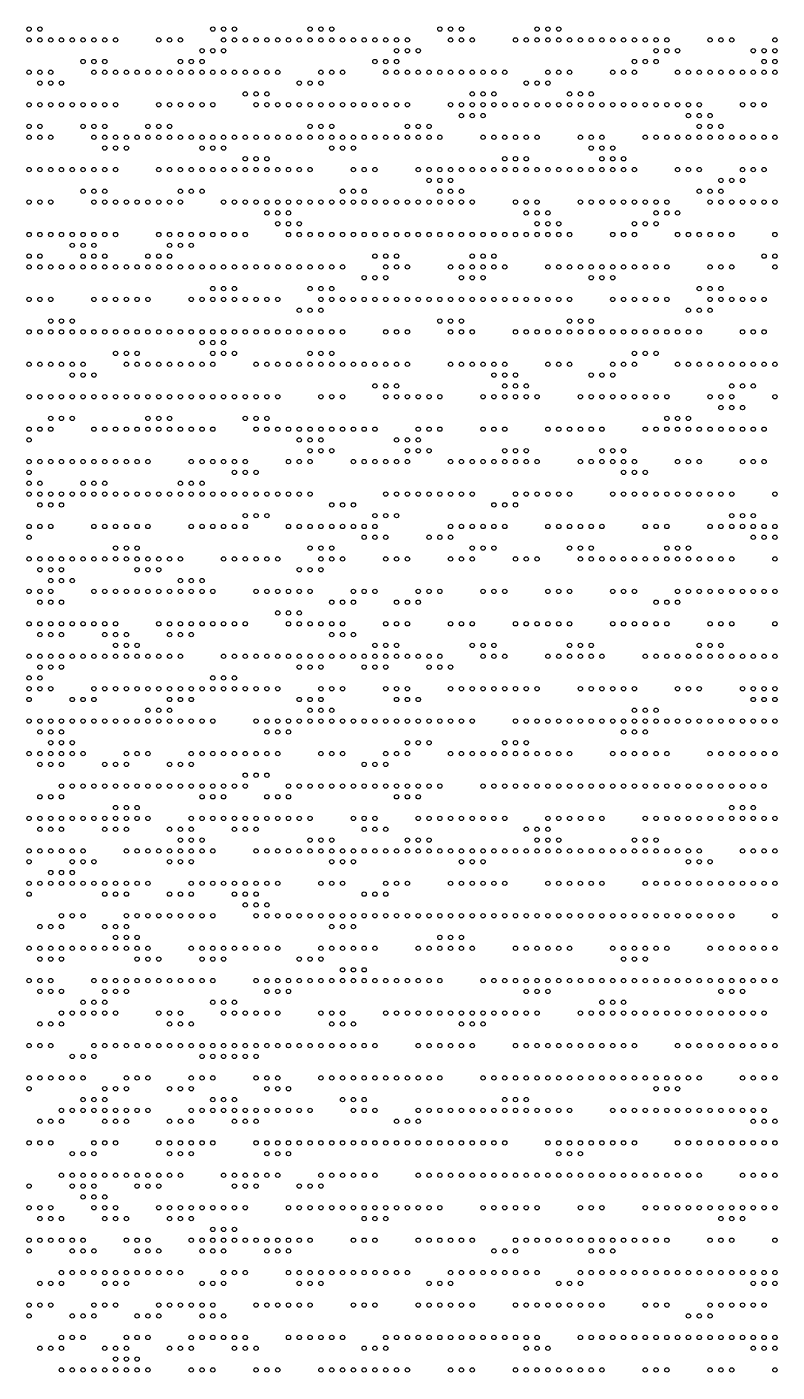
# Model space of a CAD drawing. Header units: millimetres. Extents: x 0 to 280, y 1 to 500.
# Drawn here: x 69.8 to 139.2, y 0.8 to 125.2 of the extents above; entities that cross this region are included whole.
import ezdxf

# ---------------------------------------------------------------- set-up
doc = ezdxf.new("R2010")
doc.units = ezdxf.units.MM
doc.layers.get('0').update_dxf_attribs({"linetype": 'CONTINUOUS'})

msp = doc.modelspace()

# ---------------------------------------------------------------- linework, layer by layer
for centre in [(70, 125), (71, 125), (87, 125), (88, 125), (89, 125), (96, 125), (97, 125), (98, 125), (108, 125), (109, 125), (110, 125), (117, 125), (118, 125), (119, 125), (70, 124), (71, 124), (72, 124), (73, 124), (74, 124), (75, 124), (76, 124), (77, 124), (78, 124), (82, 124), (83, 124), (84, 124), (86, 123), (87, 123), (88, 124), (88, 123), (89, 124), (90, 124), (91, 124), (92, 124), (93, 124), (94, 124), (95, 124), (96, 124), (97, 124), (98, 124), (99, 124), (100, 124), (101, 124), (102, 124), (103, 124), (104, 124), (104, 123), (105, 124), (105, 123), (106, 123), (109, 124), (110, 124), (111, 124), (115, 124), (116, 124), (117, 124), (118, 124), (119, 124), (120, 124), (121, 124), (122, 124), (123, 124), (124, 124), (125, 124), (126, 124), (127, 124), (128, 124), (128, 123), (129, 124), (129, 123), (130, 123), (133, 124), (134, 124), (135, 124), (137, 123), (138, 123), (139, 124), (139, 123), (75, 122), (76, 122), (77, 122), (84, 122), (85, 122), (86, 122), (102, 122), (103, 122), (104, 122), (126, 122), (127, 122), (128, 122), (138, 122), (139, 122), (70, 121), (71, 121), (72, 121), (76, 121), (77, 121), (78, 121), (79, 121), (80, 121), (81, 121), (82, 121), (83, 121), (84, 121), (85, 121), (86, 121), (87, 121), (88, 121), (89, 121), (90, 121), (91, 121), (92, 121), (93, 121), (97, 121), (98, 121), (99, 121), (103, 121), (104, 121), (105, 121), (106, 121), (107, 121), (108, 121), (109, 121), (110, 121), (111, 121), (112, 121), (113, 121), (114, 121), (118, 121), (119, 121), (120, 121), (124, 121), (125, 121), (126, 121), (130, 121), (131, 121), (132, 121), (133, 121), (134, 121), (135, 121), (136, 121), (137, 121), (138, 121), (139, 121), (71, 120), (72, 120), (73, 120), (95, 120), (96, 120), (97, 120), (116, 120), (117, 120), (118, 120), (70, 118), (71, 118), (72, 118), (73, 118), (74, 118), (75, 118), (76, 118), (77, 118), (78, 118), (82, 118), (83, 118), (84, 118), (85, 118), (86, 118), (87, 118), (90, 119), (91, 119), (91, 118), (92, 119), (92, 118), (93, 118), (94, 118), (95, 118), (96, 118), (97, 118), (98, 118), (99, 118), (100, 118), (101, 118), (102, 118), (103, 118), (104, 118), (105, 118), (109, 118), (110, 118), (111, 119), (111, 118), (112, 119), (112, 118), (113, 119), (113, 118), (114, 118), (115, 118), (116, 118), (117, 118), (118, 118), (119, 118), (120, 119), (120, 118), (121, 119), (121, 118), (122, 119), (122, 118), (123, 118), (124, 118), (125, 118), (126, 118), (127, 118), (128, 118), (129, 118), (130, 118), (131, 118), (132, 118), (136, 118), (137, 118), (138, 118), (110, 117), (111, 117), (112, 117), (131, 117), (132, 117), (133, 117), (70, 116), (71, 116), (75, 116), (76, 116), (77, 116), (81, 116), (82, 116), (83, 116), (96, 116), (97, 116), (98, 116), (105, 116), (106, 116), (107, 116), (132, 116), (133, 116), (134, 116), (70, 115), (71, 115), (72, 115), (76, 115), (77, 115), (78, 115), (79, 115), (80, 115), (81, 115), (82, 115), (83, 115), (84, 115), (85, 115), (86, 115), (87, 115), (88, 115), (89, 115), (90, 115), (91, 115), (92, 115), (93, 115), (94, 115), (95, 115), (96, 115), (97, 115), (98, 115), (99, 115), (100, 115), (101, 115), (102, 115), (103, 115), (104, 115), (105, 115), (106, 115), (107, 115), (108, 115), (112, 115), (113, 115), (114, 115), (115, 115), (116, 115), (117, 115), (121, 115), (122, 115), (123, 115), (127, 115), (128, 115), (129, 115), (130, 115), (131, 115), (132, 115), (133, 115), (134, 115), (135, 115), (136, 115), (137, 115), (138, 115), (139, 115), (77, 114), (78, 114), (79, 114), (86, 114), (87, 114), (88, 114), (98, 114), (99, 114), (100, 114), (122, 114), (123, 114), (124, 114), (70, 112), (71, 112), (72, 112), (73, 112), (74, 112), (75, 112), (76, 112), (77, 112), (78, 112), (82, 112), (83, 112), (84, 112), (85, 112), (86, 112), (87, 112), (88, 112), (89, 112), (90, 113), (90, 112), (91, 113), (91, 112), (92, 113), (92, 112), (93, 112), (94, 112), (95, 112), (96, 112), (100, 112), (101, 112), (102, 112), (106, 112), (107, 112), (108, 112), (109, 112), (110, 112), (111, 112), (112, 112), (113, 112), (114, 113), (114, 112), (115, 113), (115, 112), (116, 113), (116, 112), (117, 112), (118, 112), (119, 112), (120, 112), (121, 112), (122, 112), (123, 113), (123, 112), (124, 113), (124, 112), (125, 113), (125, 112), (126, 112), (130, 112), (131, 112), (132, 112), (136, 112), (137, 112), (138, 112), (107, 111), (108, 111), (109, 111), (134, 111), (135, 111), (136, 111), (75, 110), (76, 110), (77, 110), (84, 110), (85, 110), (86, 110), (99, 110), (100, 110), (101, 110), (108, 110), (109, 110), (110, 110), (132, 110), (133, 110), (134, 110), (70, 109), (71, 109), (72, 109), (76, 109), (77, 109), (78, 109), (79, 109), (80, 109), (81, 109), (82, 109), (83, 109), (84, 109), (88, 109), (89, 109), (90, 109), (91, 109), (92, 109), (93, 109), (94, 109), (95, 109), (96, 109), (97, 109), (98, 109), (99, 109), (100, 109), (101, 109), (102, 109), (103, 109), (104, 109), (105, 109), (106, 109), (107, 109), (108, 109), (109, 109), (110, 109), (111, 109), (115, 109), (116, 109), (117, 109), (121, 109), (122, 109), (123, 109), (124, 109), (125, 109), (126, 109), (127, 109), (128, 109), (129, 109), (133, 109), (134, 109), (135, 109), (136, 109), (137, 109), (138, 109), (139, 109), (92, 108), (93, 108), (93, 107), (94, 108), (94, 107), (95, 107), (116, 108), (117, 108), (117, 107), (118, 108), (118, 107), (119, 107), (126, 107), (127, 107), (128, 108), (128, 107), (129, 108), (130, 108), (70, 106), (71, 106), (72, 106), (73, 106), (74, 106), (75, 106), (76, 106), (77, 106), (78, 106), (82, 106), (83, 106), (84, 106), (85, 106), (86, 106), (87, 106), (88, 106), (89, 106), (90, 106), (94, 106), (95, 106), (96, 106), (97, 106), (98, 106), (99, 106), (100, 106), (101, 106), (102, 106), (103, 106), (104, 106), (105, 106), (106, 106), (107, 106), (108, 106), (109, 106), (110, 106), (111, 106), (112, 106), (113, 106), (114, 106), (115, 106), (116, 106), (117, 106), (118, 106), (119, 106), (120, 106), (124, 106), (125, 106), (126, 106), (130, 106), (131, 106), (132, 106), (133, 106), (134, 106), (135, 106), (139, 106), (74, 105), (75, 105), (76, 105), (83, 105), (84, 105), (85, 105), (70, 104), (71, 104), (75, 104), (76, 104), (77, 104), (81, 104), (82, 104), (83, 104), (102, 104), (103, 104), (104, 104), (111, 104), (112, 104), (113, 104), (138, 104), (139, 104), (70, 103), (71, 103), (72, 103), (73, 103), (74, 103), (75, 103), (76, 103), (77, 103), (78, 103), (79, 103), (80, 103), (81, 103), (82, 103), (83, 103), (84, 103), (85, 103), (86, 103), (87, 103), (88, 103), (89, 103), (90, 103), (91, 103), (92, 103), (93, 103), (94, 103), (95, 103), (96, 103), (97, 103), (98, 103), (99, 103), (101, 102), (102, 102), (103, 103), (103, 102), (104, 103), (105, 103), (109, 103), (110, 103), (110, 102), (111, 103), (111, 102), (112, 103), (112, 102), (113, 103), (114, 103), (118, 103), (119, 103), (120, 103), (121, 103), (122, 103), (122, 102), (123, 103), (123, 102), (124, 103), (124, 102), (125, 103), (126, 103), (127, 103), (128, 103), (129, 103), (133, 103), (134, 103), (135, 103), (139, 103), (87, 101), (88, 101), (89, 101), (96, 101), (97, 101), (98, 101), (132, 101), (133, 101), (134, 101), (70, 100), (71, 100), (72, 100), (76, 100), (77, 100), (78, 100), (79, 100), (80, 100), (81, 100), (85, 100), (86, 100), (87, 100), (88, 100), (89, 100), (90, 100), (91, 100), (92, 100), (93, 100), (97, 100), (98, 100), (99, 100), (100, 100), (101, 100), (102, 100), (103, 100), (104, 100), (105, 100), (106, 100), (107, 100), (108, 100), (109, 100), (110, 100), (111, 100), (112, 100), (113, 100), (114, 100), (115, 100), (116, 100), (117, 100), (118, 100), (119, 100), (120, 100), (124, 100), (125, 100), (126, 100), (127, 100), (128, 100), (129, 100), (133, 100), (134, 100), (135, 100), (136, 100), (137, 100), (138, 100), (95, 99), (96, 99), (97, 99), (131, 99), (132, 99), (133, 99), (70, 97), (71, 97), (72, 98), (72, 97), (73, 98), (73, 97), (74, 98), (74, 97), (75, 97), (76, 97), (77, 97), (78, 97), (79, 97), (80, 97), (81, 97), (82, 97), (83, 97), (84, 97), (85, 97), (86, 97), (87, 97), (88, 97), (89, 97), (90, 97), (91, 97), (92, 97), (93, 97), (94, 97), (95, 97), (96, 97), (97, 97), (98, 97), (99, 97), (103, 97), (104, 97), (105, 97), (108, 98), (109, 98), (109, 97), (110, 98), (110, 97), (111, 97), (115, 97), (116, 97), (117, 97), (118, 97), (119, 97), (120, 98), (120, 97), (121, 98), (121, 97), (122, 98), (122, 97), (123, 97), (124, 97), (125, 97), (126, 97), (127, 97), (128, 97), (129, 97), (130, 97), (131, 97), (132, 97), (136, 97), (137, 97), (138, 97), (86, 96), (87, 96), (88, 96), (78, 95), (79, 95), (80, 95), (87, 95), (88, 95), (89, 95), (96, 95), (97, 95), (98, 95), (126, 95), (127, 95), (128, 95), (70, 94), (71, 94), (72, 94), (73, 94), (74, 94), (75, 94), (79, 94), (80, 94), (81, 94), (82, 94), (83, 94), (84, 94), (85, 94), (86, 94), (87, 94), (91, 94), (92, 94), (93, 94), (94, 94), (95, 94), (96, 94), (97, 94), (98, 94), (99, 94), (100, 94), (101, 94), (102, 94), (103, 94), (104, 94), (105, 94), (109, 94), (110, 94), (111, 94), (112, 94), (113, 94), (114, 94), (118, 94), (119, 94), (120, 94), (124, 94), (125, 94), (126, 94), (130, 94), (131, 94), (132, 94), (133, 94), (134, 94), (135, 94), (136, 94), (137, 94), (138, 94), (139, 94), (74, 93), (75, 93), (76, 93), (102, 92), (103, 92), (104, 92), (113, 93), (114, 93), (114, 92), (115, 93), (115, 92), (116, 92), (122, 93), (123, 93), (124, 93), (135, 92), (136, 92), (137, 92), (70, 91), (71, 91), (72, 91), (73, 91), (74, 91), (75, 91), (76, 91), (77, 91), (78, 91), (79, 91), (80, 91), (81, 91), (82, 91), (83, 91), (84, 91), (85, 91), (86, 91), (87, 91), (88, 91), (89, 91), (90, 91), (91, 91), (92, 91), (93, 91), (97, 91), (98, 91), (99, 91), (103, 91), (104, 91), (105, 91), (106, 91), (107, 91), (108, 91), (112, 91), (113, 91), (114, 91), (115, 91), (116, 91), (117, 91), (121, 91), (122, 91), (123, 91), (124, 91), (125, 91), (126, 91), (127, 91), (128, 91), (129, 91), (133, 91), (134, 91), (135, 91), (139, 91), (134, 90), (135, 90), (136, 90), (72, 89), (73, 89), (74, 89), (81, 89), (82, 89), (83, 89), (90, 89), (91, 89), (92, 89), (129, 89), (130, 89), (131, 89), (70, 88), (70, 87), (71, 88), (72, 88), (76, 88), (77, 88), (78, 88), (79, 88), (80, 88), (81, 88), (82, 88), (83, 88), (84, 88), (85, 88), (86, 88), (87, 88), (91, 88), (92, 88), (93, 88), (94, 88), (95, 88), (95, 87), (96, 88), (96, 87), (97, 88), (97, 87), (98, 88), (99, 88), (100, 88), (101, 88), (102, 88), (104, 87), (105, 87), (106, 88), (106, 87), (107, 88), (108, 88), (112, 88), (113, 88), (114, 88), (118, 88), (119, 88), (120, 88), (121, 88), (122, 88), (123, 88), (127, 88), (128, 88), (129, 88), (130, 88), (131, 88), (132, 88), (133, 88), (134, 88), (135, 88), (136, 88), (137, 88), (138, 88), (96, 86), (97, 86), (98, 86), (105, 86), (106, 86), (107, 86), (114, 86), (115, 86), (116, 86), (123, 86), (124, 86), (125, 86), (70, 85), (71, 85), (72, 85), (73, 85), (74, 85), (75, 85), (76, 85), (77, 85), (78, 85), (79, 85), (80, 85), (81, 85), (85, 85), (86, 85), (87, 85), (88, 85), (89, 85), (90, 85), (94, 85), (95, 85), (96, 85), (100, 85), (101, 85), (102, 85), (103, 85), (104, 85), (105, 85), (109, 85), (110, 85), (111, 85), (112, 85), (113, 85), (114, 85), (115, 85), (116, 85), (117, 85), (121, 85), (122, 85), (123, 85), (124, 85), (125, 85), (126, 85), (130, 85), (131, 85), (132, 85), (136, 85), (137, 85), (138, 85), (70, 84), (89, 84), (90, 84), (91, 84), (125, 84), (126, 84), (127, 84), (70, 83), (70, 82), (71, 83), (71, 82), (72, 82), (73, 82), (74, 82), (75, 83), (75, 82), (76, 83), (76, 82), (77, 83), (77, 82), (78, 82), (79, 82), (80, 82), (81, 82), (82, 82), (83, 82), (84, 83), (84, 82), (85, 83), (85, 82), (86, 83), (86, 82), (87, 82), (88, 82), (89, 82), (90, 82), (91, 82), (92, 82), (93, 82), (94, 82), (95, 82), (96, 82), (103, 82), (104, 82), (105, 82), (106, 82), (107, 82), (108, 82), (109, 82), (110, 82), (111, 82), (115, 82), (116, 82), (117, 82), (118, 82), (119, 82), (120, 82), (124, 82), (125, 82), (126, 82), (127, 82), (128, 82), (129, 82), (130, 82), (131, 82), (132, 82), (133, 82), (134, 82), (135, 82), (139, 82), (71, 81), (72, 81), (73, 81), (98, 81), (99, 81), (100, 81), (113, 81), (114, 81), (115, 81), (90, 80), (91, 80), (92, 80), (102, 80), (103, 80), (104, 80), (135, 80), (136, 80), (137, 80), (70, 79), (71, 79), (72, 79), (76, 79), (77, 79), (78, 79), (79, 79), (80, 79), (81, 79), (85, 79), (86, 79), (87, 79), (88, 79), (89, 79), (90, 79), (94, 79), (95, 79), (96, 79), (97, 79), (98, 79), (99, 79), (100, 79), (101, 79), (102, 79), (109, 79), (110, 79), (111, 79), (112, 79), (113, 79), (114, 79), (118, 79), (119, 79), (120, 79), (121, 79), (122, 79), (123, 79), (127, 79), (128, 79), (129, 79), (133, 79), (134, 79), (135, 79), (136, 79), (137, 79), (138, 79), (139, 79), (70, 78), (78, 77), (79, 77), (80, 77), (96, 77), (97, 77), (98, 77), (101, 78), (102, 78), (103, 78), (107, 78), (108, 78), (109, 78), (111, 77), (112, 77), (113, 77), (120, 77), (121, 77), (122, 77), (129, 77), (130, 77), (131, 77), (137, 78), (138, 78), (139, 78), (70, 76), (71, 76), (72, 76), (73, 76), (74, 76), (75, 76), (76, 76), (77, 76), (78, 76), (79, 76), (80, 76), (81, 76), (82, 76), (83, 76), (84, 76), (88, 76), (89, 76), (90, 76), (91, 76), (92, 76), (93, 76), (97, 76), (98, 76), (99, 76), (103, 76), (104, 76), (105, 76), (109, 76), (110, 76), (111, 76), (115, 76), (116, 76), (117, 76), (121, 76), (122, 76), (123, 76), (124, 76), (125, 76), (126, 76), (127, 76), (128, 76), (129, 76), (130, 76), (131, 76), (132, 76), (133, 76), (134, 76), (135, 76), (139, 76), (71, 75), (72, 75), (73, 75), (80, 75), (81, 75), (82, 75), (95, 75), (96, 75), (97, 75), (72, 74), (73, 74), (74, 74), (84, 74), (85, 74), (86, 74), (70, 73), (71, 73), (71, 72), (72, 73), (72, 72), (73, 72), (76, 73), (77, 73), (78, 73), (79, 73), (80, 73), (81, 73), (82, 73), (83, 73), (84, 73), (85, 73), (86, 73), (87, 73), (91, 73), (92, 73), (93, 73), (94, 73), (95, 73), (96, 73), (98, 72), (99, 72), (100, 73), (100, 72), (101, 73), (102, 73), (104, 72), (105, 72), (106, 73), (106, 72), (107, 73), (108, 73), (112, 73), (113, 73), (114, 73), (118, 73), (119, 73), (120, 73), (124, 73), (125, 73), (126, 73), (128, 72), (129, 72), (130, 73), (130, 72), (131, 73), (132, 73), (133, 73), (134, 73), (135, 73), (136, 73), (137, 73), (138, 73), (139, 73), (93, 71), (94, 71), (95, 71), (70, 70), (71, 70), (72, 70), (73, 70), (74, 70), (75, 70), (76, 70), (77, 70), (78, 70), (82, 70), (83, 70), (84, 70), (85, 70), (86, 70), (87, 70), (88, 70), (89, 70), (90, 70), (94, 70), (95, 70), (96, 70), (97, 70), (98, 70), (99, 70), (103, 70), (104, 70), (105, 70), (109, 70), (110, 70), (111, 70), (115, 70), (116, 70), (117, 70), (118, 70), (119, 70), (120, 70), (124, 70), (125, 70), (126, 70), (127, 70), (128, 70), (129, 70), (133, 70), (134, 70), (135, 70), (139, 70), (71, 69), (72, 69), (73, 69), (77, 69), (78, 69), (79, 69), (83, 69), (84, 69), (85, 69), (98, 69), (99, 69), (100, 69), (70, 67), (71, 67), (72, 67), (73, 67), (74, 67), (75, 67), (76, 67), (77, 67), (78, 68), (78, 67), (79, 68), (79, 67), (80, 68), (80, 67), (81, 67), (82, 67), (83, 67), (84, 67), (88, 67), (89, 67), (90, 67), (91, 67), (92, 67), (93, 67), (94, 67), (95, 67), (96, 67), (97, 67), (98, 67), (99, 67), (100, 67), (101, 67), (102, 68), (102, 67), (103, 68), (103, 67), (104, 68), (104, 67), (105, 67), (106, 67), (107, 67), (108, 67), (111, 68), (112, 68), (112, 67), (113, 68), (113, 67), (114, 67), (118, 67), (119, 67), (120, 68), (120, 67), (121, 68), (121, 67), (122, 68), (122, 67), (123, 67), (127, 67), (128, 67), (129, 67), (130, 67), (131, 67), (132, 68), (132, 67), (133, 68), (133, 67), (134, 68), (134, 67), (135, 67), (136, 67), (137, 67), (138, 67), (139, 67), (71, 66), (72, 66), (73, 66), (95, 66), (96, 66), (97, 66), (101, 66), (102, 66), (103, 66), (107, 66), (108, 66), (109, 66), (70, 65), (71, 65), (87, 65), (88, 65), (89, 65), (70, 64), (71, 64), (72, 64), (76, 64), (77, 64), (78, 64), (79, 64), (80, 64), (81, 64), (82, 64), (83, 64), (84, 64), (85, 64), (86, 64), (87, 64), (88, 64), (89, 64), (90, 64), (91, 64), (92, 64), (93, 64), (97, 64), (98, 64), (99, 64), (103, 64), (104, 64), (105, 64), (109, 64), (110, 64), (111, 64), (112, 64), (113, 64), (114, 64), (115, 64), (116, 64), (117, 64), (121, 64), (122, 64), (123, 64), (124, 64), (125, 64), (126, 64), (130, 64), (131, 64), (132, 64), (136, 64), (137, 64), (138, 64), (139, 64), (70, 63), (74, 63), (75, 63), (76, 63), (81, 62), (82, 62), (83, 63), (83, 62), (84, 63), (85, 63), (95, 63), (96, 63), (96, 62), (97, 63), (97, 62), (98, 62), (104, 63), (105, 63), (106, 63), (126, 62), (127, 62), (128, 62), (137, 63), (138, 63), (139, 63), (70, 61), (71, 61), (72, 61), (73, 61), (74, 61), (75, 61), (76, 61), (77, 61), (78, 61), (79, 61), (80, 61), (81, 61), (82, 61), (83, 61), (84, 61), (85, 61), (86, 61), (87, 61), (91, 61), (92, 61), (93, 61), (94, 61), (95, 61), (96, 61), (97, 61), (98, 61), (99, 61), (100, 61), (101, 61), (102, 61), (103, 61), (104, 61), (105, 61), (106, 61), (107, 61), (108, 61), (109, 61), (110, 61), (111, 61), (115, 61), (116, 61), (117, 61), (118, 61), (119, 61), (120, 61), (121, 61), (122, 61), (123, 61), (124, 61), (125, 61), (126, 61), (127, 61), (128, 61), (129, 61), (130, 61), (131, 61), (132, 61), (133, 61), (134, 61), (135, 61), (136, 61), (137, 61), (138, 61), (139, 61), (71, 60), (72, 60), (73, 60), (92, 60), (93, 60), (94, 60), (125, 60), (126, 60), (127, 60), (72, 59), (73, 59), (74, 59), (105, 59), (106, 59), (107, 59), (114, 59), (115, 59), (116, 59), (70, 58), (71, 58), (72, 58), (73, 58), (74, 58), (75, 58), (79, 58), (80, 58), (81, 58), (85, 58), (86, 58), (87, 58), (88, 58), (89, 58), (90, 58), (91, 58), (92, 58), (93, 58), (97, 58), (98, 58), (99, 58), (103, 58), (104, 58), (105, 58), (109, 58), (110, 58), (111, 58), (112, 58), (113, 58), (114, 58), (115, 58), (116, 58), (117, 58), (118, 58), (119, 58), (120, 58), (124, 58), (125, 58), (126, 58), (127, 58), (128, 58), (129, 58), (133, 58), (134, 58), (135, 58), (136, 58), (137, 58), (138, 58), (139, 58), (71, 57), (72, 57), (73, 57), (77, 57), (78, 57), (79, 57), (83, 57), (84, 57), (85, 57), (90, 56), (91, 56), (92, 56), (101, 57), (102, 57), (103, 57), (73, 55), (74, 55), (75, 55), (76, 55), (77, 55), (78, 55), (79, 55), (80, 55), (81, 55), (82, 55), (83, 55), (84, 55), (85, 55), (86, 55), (87, 55), (88, 55), (89, 55), (90, 55), (94, 55), (95, 55), (96, 55), (97, 55), (98, 55), (99, 55), (100, 55), (101, 55), (102, 55), (103, 55), (104, 55), (105, 55), (106, 55), (107, 55), (108, 55), (112, 55), (113, 55), (114, 55), (115, 55), (116, 55), (117, 55), (118, 55), (119, 55), (120, 55), (121, 55), (122, 55), (123, 55), (124, 55), (125, 55), (126, 55), (127, 55), (128, 55), (129, 55), (130, 55), (131, 55), (132, 55), (133, 55), (134, 55), (135, 55), (136, 55), (137, 55), (138, 55), (71, 54), (72, 54), (73, 54), (86, 54), (87, 54), (88, 54), (92, 54), (93, 54), (94, 54), (104, 54), (105, 54), (106, 54), (78, 53), (79, 53), (80, 53), (135, 53), (136, 53), (137, 53), (70, 52), (71, 52), (71, 51), (72, 52), (72, 51), (73, 52), (73, 51), (74, 52), (75, 52), (76, 52), (77, 52), (77, 51), (78, 52), (78, 51), (79, 52), (79, 51), (80, 52), (81, 52), (83, 51), (84, 51), (85, 52), (85, 51), (86, 52), (87, 52), (88, 52), (89, 52), (89, 51), (90, 52), (90, 51), (91, 52), (91, 51), (92, 52), (93, 52), (94, 52), (95, 52), (96, 52), (100, 52), (101, 52), (101, 51), (102, 52), (102, 51), (103, 51), (106, 52), (107, 52), (108, 52), (109, 52), (110, 52), (111, 52), (112, 52), (113, 52), (114, 52), (116, 51), (117, 51), (118, 52), (118, 51), (119, 52), (120, 52), (121, 52), (122, 52), (123, 52), (127, 52), (128, 52), (129, 52), (130, 52), (131, 52), (132, 52), (133, 52), (134, 52), (135, 52), (136, 52), (137, 52), (138, 52), (139, 52), (84, 50), (85, 50), (86, 50), (96, 50), (97, 50), (98, 50), (105, 50), (106, 50), (107, 50), (117, 50), (118, 50), (119, 50), (126, 50), (127, 50), (128, 50), (70, 49), (71, 49), (72, 49), (73, 49), (74, 49), (75, 49), (79, 49), (80, 49), (81, 49), (82, 49), (83, 49), (84, 49), (85, 49), (86, 49), (87, 49), (91, 49), (92, 49), (93, 49), (94, 49), (95, 49), (96, 49), (97, 49), (98, 49), (99, 49), (100, 49), (101, 49), (102, 49), (103, 49), (104, 49), (105, 49), (106, 49), (107, 49), (108, 49), (109, 49), (110, 49), (111, 49), (112, 49), (113, 49), (114, 49), (115, 49), (116, 49), (117, 49), (118, 49), (119, 49), (120, 49), (121, 49), (122, 49), (123, 49), (124, 49), (125, 49), (126, 49), (127, 49), (128, 49), (129, 49), (130, 49), (131, 49), (132, 49), (136, 49), (137, 49), (138, 49), (139, 49), (70, 48), (74, 48), (75, 48), (76, 48), (83, 48), (84, 48), (85, 48), (98, 48), (99, 48), (100, 48), (110, 48), (111, 48), (112, 48), (131, 48), (132, 48), (133, 48), (70, 46), (71, 46), (72, 47), (72, 46), (73, 47), (73, 46), (74, 47), (74, 46), (75, 46), (76, 46), (77, 46), (78, 46), (79, 46), (80, 46), (81, 46), (85, 46), (86, 46), (87, 46), (88, 46), (89, 46), (90, 46), (91, 46), (92, 46), (93, 46), (97, 46), (98, 46), (99, 46), (103, 46), (104, 46), (105, 46), (109, 46), (110, 46), (111, 46), (112, 46), (113, 46), (114, 46), (118, 46), (119, 46), (120, 46), (121, 46), (122, 46), (123, 46), (127, 46), (128, 46), (129, 46), (130, 46), (131, 46), (132, 46), (133, 46), (134, 46), (135, 46), (136, 46), (137, 46), (138, 46), (139, 46), (70, 45), (77, 45), (78, 45), (79, 45), (83, 45), (84, 45), (85, 45), (89, 45), (90, 45), (91, 45), (101, 45), (102, 45), (103, 45), (90, 44), (91, 44), (92, 44), (73, 43), (74, 43), (75, 43), (79, 43), (80, 43), (81, 43), (82, 43), (83, 43), (84, 43), (85, 43), (86, 43), (87, 43), (91, 43), (92, 43), (93, 43), (94, 43), (95, 43), (96, 43), (97, 43), (98, 43), (99, 43), (100, 43), (101, 43), (102, 43), (103, 43), (104, 43), (105, 43), (106, 43), (107, 43), (108, 43), (109, 43), (110, 43), (111, 43), (112, 43), (113, 43), (114, 43), (115, 43), (116, 43), (117, 43), (118, 43), (119, 43), (120, 43), (121, 43), (122, 43), (123, 43), (124, 43), (125, 43), (126, 43), (127, 43), (128, 43), (129, 43), (130, 43), (131, 43), (132, 43), (133, 43), (134, 43), (135, 43), (139, 43), (71, 42), (72, 42), (73, 42), (77, 42), (78, 42), (78, 41), (79, 42), (79, 41), (80, 41), (98, 42), (99, 42), (100, 42), (108, 41), (109, 41), (110, 41), (70, 40), (71, 40), (72, 40), (73, 40), (74, 40), (75, 40), (76, 40), (77, 40), (78, 40), (79, 40), (80, 40), (81, 40), (85, 40), (86, 40), (87, 40), (88, 40), (89, 40), (90, 40), (91, 40), (92, 40), (93, 40), (97, 40), (98, 40), (99, 40), (100, 40), (101, 40), (102, 40), (106, 40), (107, 40), (108, 40), (109, 40), (110, 40), (111, 40), (115, 40), (116, 40), (117, 40), (118, 40), (119, 40), (120, 40), (124, 40), (125, 40), (126, 40), (127, 40), (128, 40), (129, 40), (133, 40), (134, 40), (135, 40), (136, 40), (137, 40), (138, 40), (139, 40), (71, 39), (72, 39), (73, 39), (80, 39), (81, 39), (82, 39), (86, 39), (87, 39), (88, 39), (95, 39), (96, 39), (97, 39), (125, 39), (126, 39), (127, 39), (99, 38), (100, 38), (101, 38), (70, 37), (71, 37), (71, 36), (72, 37), (72, 36), (73, 36), (76, 37), (77, 37), (77, 36), (78, 37), (78, 36), (79, 37), (79, 36), (80, 37), (81, 37), (82, 37), (83, 37), (84, 37), (85, 37), (86, 37), (87, 37), (91, 37), (92, 37), (92, 36), (93, 37), (93, 36), (94, 37), (94, 36), (95, 37), (96, 37), (97, 37), (98, 37), (99, 37), (100, 37), (101, 37), (102, 37), (103, 37), (104, 37), (105, 37), (106, 37), (107, 37), (108, 37), (112, 37), (113, 37), (114, 37), (115, 37), (116, 37), (116, 36), (117, 37), (117, 36), (118, 37), (118, 36), (119, 37), (120, 37), (121, 37), (122, 37), (123, 37), (124, 37), (125, 37), (126, 37), (127, 37), (128, 37), (129, 37), (130, 37), (131, 37), (132, 37), (133, 37), (134, 37), (134, 36), (135, 37), (135, 36), (136, 37), (136, 36), (137, 37), (138, 37), (139, 37), (75, 35), (76, 35), (77, 35), (87, 35), (88, 35), (89, 35), (123, 35), (124, 35), (125, 35), (73, 34), (74, 34), (75, 34), (76, 34), (77, 34), (78, 34), (82, 34), (83, 34), (84, 34), (88, 34), (89, 34), (90, 34), (91, 34), (92, 34), (93, 34), (97, 34), (98, 34), (99, 34), (103, 34), (104, 34), (105, 34), (106, 34), (107, 34), (108, 34), (109, 34), (110, 34), (111, 34), (112, 34), (113, 34), (114, 34), (115, 34), (116, 34), (117, 34), (121, 34), (122, 34), (123, 34), (124, 34), (125, 34), (126, 34), (127, 34), (128, 34), (129, 34), (130, 34), (131, 34), (132, 34), (133, 34), (134, 34), (135, 34), (136, 34), (137, 34), (138, 34), (71, 33), (72, 33), (73, 33), (83, 33), (84, 33), (85, 33), (98, 33), (99, 33), (100, 33), (110, 33), (111, 33), (112, 33), (70, 31), (71, 31), (72, 31), (76, 31), (77, 31), (78, 31), (79, 31), (80, 31), (81, 31), (82, 31), (83, 31), (84, 31), (85, 31), (86, 31), (87, 31), (88, 31), (89, 31), (90, 31), (91, 31), (92, 31), (93, 31), (94, 31), (95, 31), (96, 31), (97, 31), (98, 31), (99, 31), (100, 31), (101, 31), (102, 31), (106, 31), (107, 31), (108, 31), (109, 31), (110, 31), (111, 31), (115, 31), (116, 31), (117, 31), (118, 31), (119, 31), (120, 31), (121, 31), (122, 31), (123, 31), (124, 31), (125, 31), (126, 31), (130, 31), (131, 31), (132, 31), (133, 31), (134, 31), (135, 31), (136, 31), (137, 31), (138, 31), (139, 31), (74, 30), (75, 30), (76, 30), (86, 30), (87, 30), (88, 30), (89, 30), (90, 30), (91, 30), (70, 28), (71, 28), (72, 28), (73, 28), (74, 28), (75, 28), (79, 28), (80, 28), (81, 28), (85, 28), (86, 28), (87, 28), (91, 28), (92, 28), (93, 28), (97, 28), (98, 28), (99, 28), (100, 28), (101, 28), (102, 28), (103, 28), (104, 28), (105, 28), (106, 28), (107, 28), (108, 28), (112, 28), (113, 28), (114, 28), (115, 28), (116, 28), (117, 28), (118, 28), (119, 28), (120, 28), (121, 28), (122, 28), (123, 28), (124, 28), (125, 28), (126, 28), (127, 28), (128, 28), (129, 28), (130, 28), (131, 28), (132, 28), (136, 28), (137, 28), (138, 28), (139, 28), (70, 27), (75, 26), (76, 26), (77, 27), (77, 26), (78, 27), (79, 27), (83, 27), (84, 27), (85, 27), (87, 26), (88, 26), (89, 26), (92, 27), (93, 27), (94, 27), (99, 26), (100, 26), (101, 26), (114, 26), (115, 26), (116, 26), (128, 27), (129, 27), (130, 27), (73, 25), (74, 25), (75, 25), (76, 25), (77, 25), (78, 25), (79, 25), (80, 25), (81, 25), (85, 25), (86, 25), (87, 25), (88, 25), (89, 25), (90, 25), (91, 25), (92, 25), (93, 25), (94, 25), (95, 25), (96, 25), (100, 25), (101, 25), (102, 25), (106, 25), (107, 25), (108, 25), (109, 25), (110, 25), (111, 25), (112, 25), (113, 25), (114, 25), (115, 25), (116, 25), (117, 25), (118, 25), (119, 25), (120, 25), (124, 25), (125, 25), (126, 25), (127, 25), (128, 25), (129, 25), (130, 25), (131, 25), (132, 25), (133, 25), (134, 25), (135, 25), (136, 25), (137, 25), (138, 25), (71, 24), (72, 24), (73, 24), (77, 24), (78, 24), (79, 24), (83, 24), (84, 24), (85, 24), (89, 24), (90, 24), (91, 24), (104, 24), (105, 24), (106, 24), (137, 24), (138, 24), (139, 24), (70, 22), (71, 22), (72, 22), (74, 21), (75, 21), (76, 22), (76, 21), (77, 22), (78, 22), (82, 22), (83, 22), (83, 21), (84, 22), (84, 21), (85, 22), (85, 21), (86, 22), (87, 22), (91, 22), (92, 22), (92, 21), (93, 22), (93, 21), (94, 22), (94, 21), (95, 22), (96, 22), (97, 22), (98, 22), (99, 22), (100, 22), (101, 22), (102, 22), (103, 22), (104, 22), (105, 22), (106, 22), (107, 22), (108, 22), (109, 22), (110, 22), (111, 22), (112, 22), (113, 22), (114, 22), (118, 22), (119, 22), (119, 21), (120, 22), (120, 21), (121, 22), (121, 21), (122, 22), (123, 22), (124, 22), (125, 22), (126, 22), (130, 22), (131, 22), (132, 22), (133, 22), (134, 22), (135, 22), (136, 22), (137, 22), (138, 22), (139, 22), (73, 19), (74, 19), (75, 19), (76, 19), (77, 19), (78, 19), (79, 19), (80, 19), (81, 19), (82, 19), (83, 19), (84, 19), (88, 19), (89, 19), (90, 19), (91, 19), (92, 19), (93, 19), (97, 19), (98, 19), (99, 19), (100, 19), (101, 19), (102, 19), (106, 19), (107, 19), (108, 19), (109, 19), (110, 19), (111, 19), (112, 19), (113, 19), (114, 19), (115, 19), (116, 19), (117, 19), (118, 19), (119, 19), (120, 19), (121, 19), (122, 19), (123, 19), (124, 19), (125, 19), (126, 19), (127, 19), (128, 19), (129, 19), (130, 19), (131, 19), (132, 19), (136, 19), (137, 19), (138, 19), (139, 19), (70, 18), (74, 18), (75, 18), (76, 18), (80, 18), (81, 18), (82, 18), (89, 18), (90, 18), (91, 18), (95, 18), (96, 18), (97, 18), (70, 16), (71, 16), (72, 16), (75, 17), (76, 17), (76, 16), (77, 17), (77, 16), (78, 16), (82, 16), (83, 16), (84, 16), (85, 16), (86, 16), (87, 16), (88, 16), (89, 16), (90, 16), (94, 16), (95, 16), (96, 16), (97, 16), (98, 16), (99, 16), (100, 16), (101, 16), (102, 16), (103, 16), (104, 16), (105, 16), (106, 16), (107, 16), (108, 16), (112, 16), (113, 16), (114, 16), (115, 16), (116, 16), (117, 16), (121, 16), (122, 16), (123, 16), (127, 16), (128, 16), (129, 16), (130, 16), (131, 16), (132, 16), (133, 16), (134, 16), (135, 16), (136, 16), (137, 16), (138, 16), (139, 16), (71, 15), (72, 15), (73, 15), (77, 15), (78, 15), (79, 15), (83, 15), (84, 15), (85, 15), (101, 15), (102, 15), (103, 15), (134, 15), (135, 15), (136, 15), (87, 14), (88, 14), (89, 14), (70, 13), (71, 13), (72, 13), (73, 13), (74, 13), (75, 13), (79, 13), (80, 13), (81, 13), (85, 13), (86, 13), (87, 13), (88, 13), (89, 13), (90, 13), (91, 13), (92, 13), (93, 13), (94, 13), (95, 13), (96, 13), (100, 13), (101, 13), (102, 13), (106, 13), (107, 13), (108, 13), (109, 13), (110, 13), (111, 13), (115, 13), (116, 13), (117, 13), (118, 13), (119, 13), (120, 13), (121, 13), (122, 13), (123, 13), (124, 13), (125, 13), (126, 13), (127, 13), (128, 13), (129, 13), (133, 13), (134, 13), (135, 13), (139, 13), (70, 12), (74, 12), (75, 12), (76, 12), (80, 12), (81, 12), (82, 12), (86, 12), (87, 12), (88, 12), (92, 12), (93, 12), (94, 12), (113, 12), (114, 12), (115, 12), (122, 12), (123, 12), (124, 12), (73, 10), (74, 10), (75, 10), (76, 10), (77, 10), (78, 10), (79, 10), (80, 10), (81, 10), (82, 10), (83, 10), (84, 10), (88, 10), (89, 10), (90, 10), (94, 10), (95, 10), (96, 10), (97, 10), (98, 10), (99, 10), (100, 10), (101, 10), (102, 10), (103, 10), (104, 10), (105, 10), (109, 10), (110, 10), (111, 10), (112, 10), (113, 10), (114, 10), (115, 10), (116, 10), (117, 10), (121, 10), (122, 10), (123, 10), (124, 10), (125, 10), (126, 10), (127, 10), (128, 10), (129, 10), (130, 10), (131, 10), (132, 10), (133, 10), (134, 10), (135, 10), (136, 10), (137, 10), (138, 10), (139, 10), (71, 9), (72, 9), (73, 9), (77, 9), (78, 9), (79, 9), (86, 9), (87, 9), (88, 9), (95, 9), (96, 9), (97, 9), (107, 9), (108, 9), (109, 9), (119, 9), (120, 9), (121, 9), (137, 9), (138, 9), (139, 9), (70, 7), (71, 7), (72, 7), (76, 7), (77, 7), (78, 7), (82, 7), (83, 7), (84, 7), (85, 7), (86, 7), (87, 7), (91, 7), (92, 7), (93, 7), (94, 7), (95, 7), (96, 7), (100, 7), (101, 7), (102, 7), (106, 7), (107, 7), (108, 7), (109, 7), (110, 7), (111, 7), (115, 7), (116, 7), (117, 7), (118, 7), (119, 7), (120, 7), (121, 7), (122, 7), (123, 7), (127, 7), (128, 7), (129, 7), (133, 7), (134, 7), (135, 7), (136, 7), (137, 7), (138, 7), (70, 6), (74, 6), (75, 6), (76, 6), (80, 6), (81, 6), (82, 6), (86, 6), (87, 6), (88, 6), (131, 6), (132, 6), (133, 6), (73, 4), (74, 4), (75, 4), (79, 4), (80, 4), (81, 4), (85, 4), (86, 4), (87, 4), (88, 4), (89, 4), (90, 4), (94, 4), (95, 4), (96, 4), (97, 4), (98, 4), (99, 4), (103, 4), (104, 4), (105, 4), (106, 4), (107, 4), (108, 4), (109, 4), (110, 4), (111, 4), (112, 4), (113, 4), (114, 4), (115, 4), (116, 4), (117, 4), (121, 4), (122, 4), (123, 4), (124, 4), (125, 4), (126, 4), (127, 4), (128, 4), (129, 4), (130, 4), (131, 4), (132, 4), (133, 4), (134, 4), (135, 4), (136, 4), (137, 4), (138, 4), (139, 4), (71, 3), (72, 3), (73, 3), (77, 3), (78, 3), (79, 3), (83, 3), (84, 3), (85, 3), (89, 3), (90, 3), (91, 3), (101, 3), (102, 3), (103, 3), (116, 3), (117, 3), (118, 3), (137, 3), (138, 3), (139, 3), (78, 2), (79, 2), (80, 2), (73, 1), (74, 1), (75, 1), (76, 1), (77, 1), (78, 1), (79, 1), (80, 1), (81, 1), (85, 1), (86, 1), (87, 1), (91, 1), (92, 1), (93, 1), (97, 1), (98, 1), (99, 1), (100, 1), (101, 1), (102, 1), (103, 1), (104, 1), (105, 1), (109, 1), (110, 1), (111, 1), (115, 1), (116, 1), (117, 1), (118, 1), (119, 1), (120, 1), (121, 1), (122, 1), (123, 1), (127, 1), (128, 1), (129, 1), (133, 1), (134, 1), (135, 1), (139, 1)]:
    msp.add_circle(centre, 0.2)

doc.saveas('drawing.dxf')
